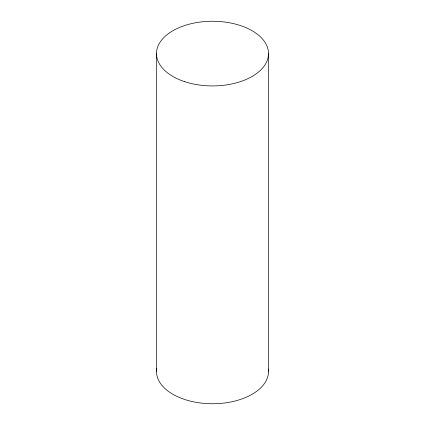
<?xml version="1.0" encoding="UTF-8"?>
<svg xmlns="http://www.w3.org/2000/svg" width="425" height="425" viewBox="0 0 425 425"><rect width="100%" height="100%" fill="white"/><g stroke="black" fill="none" stroke-linecap="round" stroke-linejoin="round"><path stroke-width="0.64" d="M268.51 53.752L268.51 371.578M156.49 53.422L156.49 371.248M268.377 369.182A56.01 32.337 0 0 1 212.017 403.75A56.01 32.337 0 0 1 156.697 368.629M184.492 81.595A56.01 32.337 0 0 0 268.51 53.587A56.01 32.337 0 0 0 184.492 25.585A56.01 32.337 0 0 0 184.492 81.595"/></g></svg>
